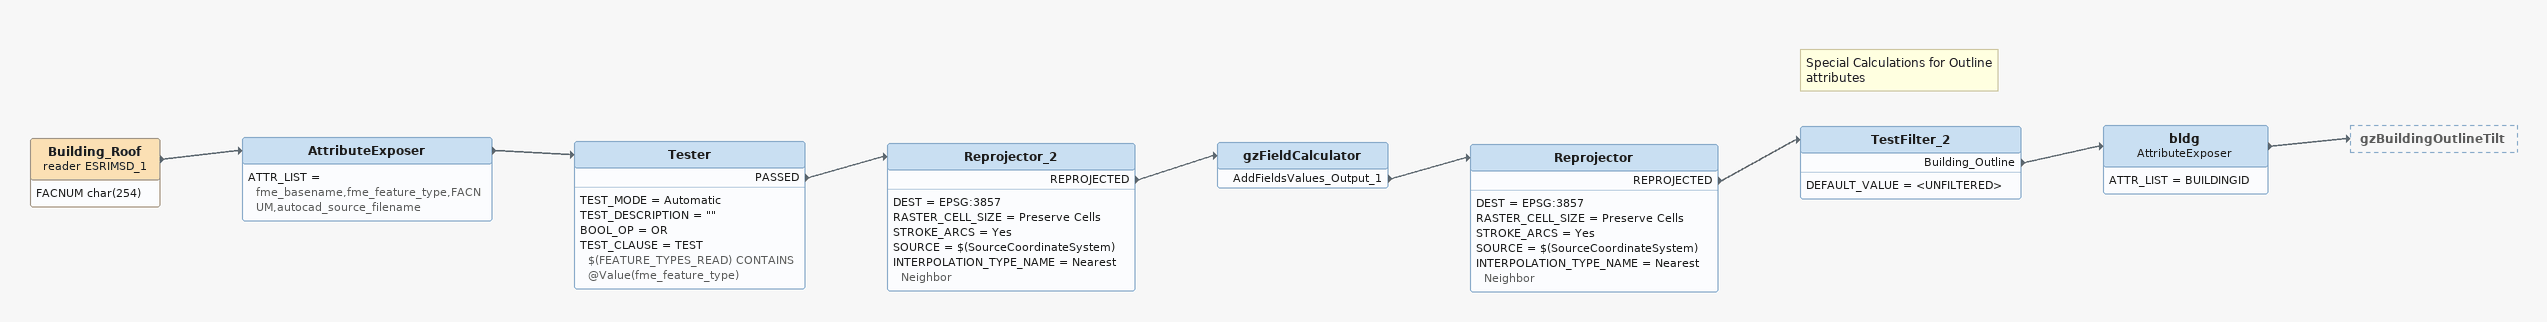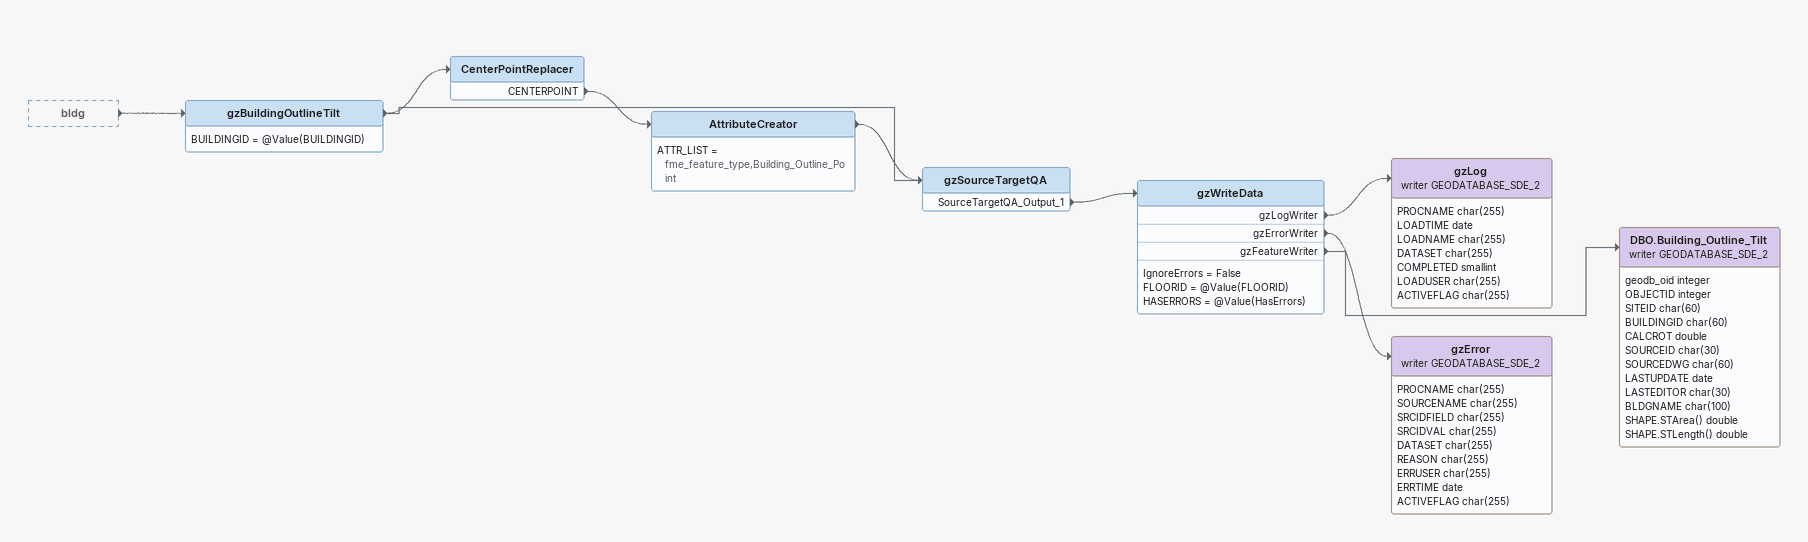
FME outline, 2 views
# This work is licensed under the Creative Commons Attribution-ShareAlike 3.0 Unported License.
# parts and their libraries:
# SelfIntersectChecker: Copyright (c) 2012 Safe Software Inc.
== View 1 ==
Building_Roof (reader ESRIMSD_1)
    attributes: FACNUM char(254)
    -> AttributeExposer
AttributeExposer
    ATTR_LIST = fme_basename,fme_feature_type,FACNUM,autocad_source_filename
    -> Tester
Tester
    TEST_MODE = Automatic
    TEST_DESCRIPTION = ""
    BOOL_OP = OR
    TEST_CLAUSE = TEST $(FEATURE_TYPES_READ) CONTAINS @Value(fme_feature_type)
    PASSED -> Reprojector_2
Reprojector_2
    DEST = EPSG:3857
    RASTER_CELL_SIZE = Preserve Cells
    STROKE_ARCS = Yes
    SOURCE = $(SourceCoordinateSystem)
    INTERPOLATION_TYPE_NAME = Nearest Neighbor
    REPROJECTED -> gzFieldCalculator
gzFieldCalculator
    AddFieldsValues_Output_1 -> Reprojector
Reprojector
    DEST = EPSG:3857
    RASTER_CELL_SIZE = Preserve Cells
    STROKE_ARCS = Yes
    SOURCE = $(SourceCoordinateSystem)
    INTERPOLATION_TYPE_NAME = Nearest Neighbor
    REPROJECTED -> TestFilter_2
TestFilter_2
    DEFAULT_VALUE = <UNFILTERED>
    Building_Outline -> bldg
Note: Special Calculations for Outline attributes
bldg: AttributeExposer
    ATTR_LIST = BUILDINGID
    -> gzBuildingOutlineTilt

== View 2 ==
bldg [outside]
    -> gzBuildingOutlineTilt
gzBuildingOutlineTilt
    BUILDINGID = @Value(BUILDINGID)
    -> CenterPointReplacer
    -> gzSourceTargetQA
CenterPointReplacer
    CENTERPOINT -> AttributeCreator
AttributeCreator
    ATTR_LIST = fme_feature_type,Building_Outline_Point
    -> gzSourceTargetQA
gzSourceTargetQA
    SourceTargetQA_Output_1 -> gzWriteData
gzWriteData
    IgnoreErrors = False
    FLOORID = @Value(FLOORID)
    HASERRORS = @Value(HasErrors)
    gzLogWriter -> gzLog (writer GEODATABASE_SDE_2)
    gzErrorWriter -> gzError (writer GEODATABASE_SDE_2)
    gzFeatureWriter -> DBO.Building_Outline_Tilt (writer GEODATABASE_SDE_2)
gzLog (writer GEODATABASE_SDE_2)
    attributes: PROCNAME char(255), LOADTIME date, LOADNAME char(255), DATASET char(255), COMPLETED smallint, LOADUSER char(255), ACTIVEFLAG char(255)
DBO.Building_Outline_Tilt (writer GEODATABASE_SDE_2)
    attributes: geodb_oid integer, OBJECTID integer, SITEID char(60), BUILDINGID char(60), CALCROT double, SOURCEID char(30), SOURCEDWG char(60), LASTUPDATE date, LASTEDITOR char(30), BLDGNAME char(100), SHAPE.STArea() double, SHAPE.STLength() double
gzError (writer GEODATABASE_SDE_2)
    attributes: PROCNAME char(255), SOURCENAME char(255), SRCIDFIELD char(255), SRCIDVAL char(255), DATASET char(255), REASON char(255), ERRUSER char(255), ERRTIME date, ACTIVEFLAG char(255)
